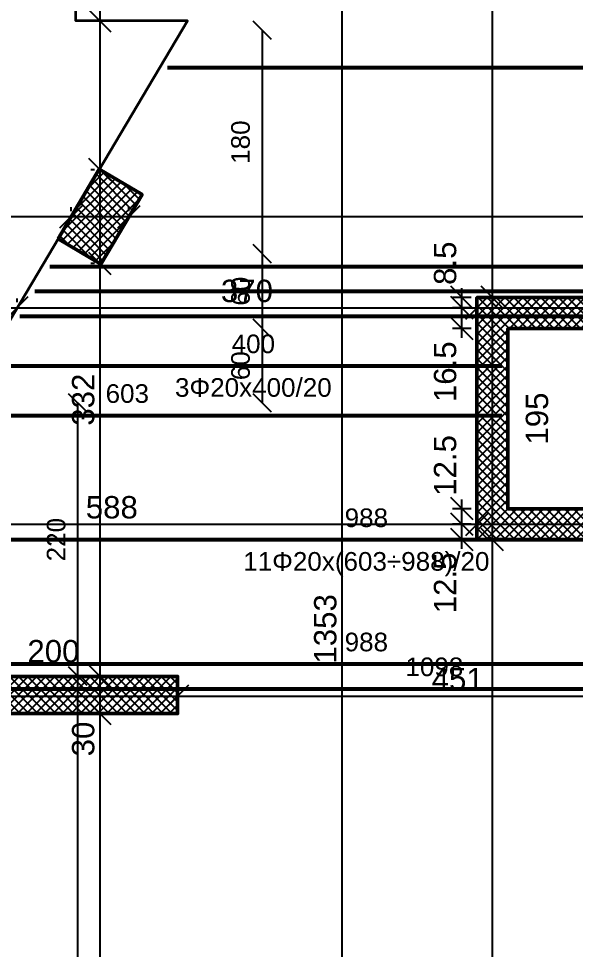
# Model space of a CAD drawing. Header units: millimetres. Extents: x -231 to 4719, y -2977 to 4533.
# Drawn here: x 219 to 667, y -2227 to -1478 of the extents above; entities that cross this region are included whole.
import ezdxf
from ezdxf.enums import TextEntityAlignment as Align

# ---------------------------------------------------------------- set-up
doc = ezdxf.new("R2010")
doc.units = ezdxf.units.MM
for name, color, linetype, lineweight in [('COLUMN', 4, 'Continuous', 50), ('OPENING', 90, 'Continuous', 50), ('SLAB', 3, 'Continuous', 35), ('WALL', 1, 'Continuous', 50)]:
    doc.layers.add(name, color=color, linetype=linetype, lineweight=lineweight)
for name, color, linetype in [('FW_AXIS', 7, 'Continuous'), ('FW_COLUMN_HATCH', 8, 'Continuous'), ('FW_DIM', 7, 'Continuous'), ('FW_WALL_HATCH', 8, 'Continuous'), ('REB_TOP_MESH_X', 5, 'Continuous'), ('REB_TOP_MESH_X_RANGE', 5, 'Continuous'), ('REB_TOP_MESH_X_TEXT', 5, 'Continuous')]:
    doc.layers.add(name, color=color, linetype=linetype)
doc.styles.add('REBAR_TXT', font='arial.ttf')
doc.styles.get("Standard").update_dxf_attribs({"font": 'arial.ttf'})
doc.dimstyles.new('FW_DIM', dxfattribs={"dimtxt": 18, "dimasz": 9, "dimexe": 7.5, "dimexo": 4.5, "dimgap": 4.5, "dimtad": 1, "dimdec": 0, "dimtxsty": 'Standard', "dimtsz": 9, "dimcen": 2.5, "dimdle": 7.5, "dimclrd": 256, "dimclre": 256, "dimclrt": 7, "dimazin": 3, "dimtfac": 1, "dimtmove": 2, "dimatfit": 3})
doc.dimstyles.new('REBAR M-200', dxfattribs={"dimtxt": 15, "dimasz": 15, "dimexe": 25, "dimexo": 12.5, "dimgap": 10, "dimtad": 1, "dimdec": 0, "dimtxsty": 'Standard', "dimblk": 'NONE', "dimcen": 50, "dimse1": 1, "dimse2": 1, "dimclrd": 6, "dimclre": 6, "dimclrt": 7, "dimazin": 3, "dimtfac": 1, "dimtmove": 2, "dimatfit": 3, "dimldrblk": 'NONE', "dimlwd": 53})
doc.dimstyles.new('REBAR RANGE', dxfattribs={"dimtxt": 15, "dimasz": 2.5, "dimexe": 0, "dimexo": 0, "dimgap": 10, "dimtad": 1, "dimdec": 0, "dimtxsty": 'Standard', "dimtsz": 7.5, "dimcen": 2.5, "dimse1": 1, "dimse2": 1, "dimclrd": 6, "dimclre": 6, "dimclrt": 7, "dimazin": 3, "dimtfac": 1, "dimtmove": 2, "dimatfit": 3, "dimlwd": 25})

# ---------------------------------------------------------------- blocks, each defined once
blk = doc.blocks.new('*D555')
at = {"color": 6, "lineweight": 53}
blk.add_line((339, -1517.62), (1441.5, -1517.62), dxfattribs=at)
at = {"layer": 'Defpoints'}
for p in [(339, -1517.62), (339, -1517.62), (1441.5, -1517.62)]:
    blk.add_point(p, dxfattribs=at)
at = {"layer": 'REB_TOP_MESH_X', "color": 7, "insert": (890.25, -1500.12), "char_height": 15, "attachment_point": 5}
blk.add_mtext('1102', dxfattribs=at)
blk = doc.blocks.new('_NONE')
blk = doc.blocks.new('*D563')
at = {"color": 6, "lineweight": 53}
blk.add_line((5, -2017.62), (1102.5, -2017.62), dxfattribs=at)
at = {"layer": 'Defpoints'}
for p in [(5, -2017.62), (5, -2017.62), (1102.5, -2017.62)]:
    blk.add_point(p, dxfattribs=at)
at = {"layer": 'REB_TOP_MESH_X', "color": 7, "insert": (553.75, -2000.12), "char_height": 15, "attachment_point": 5}
blk.add_mtext('1098', dxfattribs=at)
blk = doc.blocks.new('_OBLIQUE')
at = {"color": 0, "linetype": 'BYBLOCK'}
blk.add_line((-0.5, -0.5), (0.5, 0.5), dxfattribs=at)
blk = doc.blocks.new('*D571')
at = {"color": 6, "lineweight": 25}
blk.add_line((266.75, -2527.62), (266.75, -2007.62), dxfattribs=at)
at = {"layer": 'Defpoints'}
for p in [(266.75, -2007.62), (266.75, -2527.62), (266.75, -2527.62)]:
    blk.add_point(p, dxfattribs=at)
at = {"layer": 'REB_TOP_MESH_X_RANGE', "color": 6, "xscale": 15, "yscale": 15, "rotation": 90}
for p in [(266.75, -2007.62), (266.75, -2527.62)]:
    blk.add_blockref('_OBLIQUE', p, dxfattribs=at)
at = {"layer": 'REB_TOP_MESH_X_RANGE', "color": 7, "insert": (249.25, -2267.62), "char_height": 15, "attachment_point": 5, "rotation": 90}
blk.add_mtext('520', dxfattribs=at)
blk = doc.blocks.new('*D575')
at = {"color": 6, "lineweight": 25}
blk.add_line((266.75, -2007.62), (266.75, -1787.62), dxfattribs=at)
at = {"layer": 'Defpoints'}
for p in [(266.75, -1787.62), (266.75, -2007.62), (266.75, -2007.62)]:
    blk.add_point(p, dxfattribs=at)
at = {"layer": 'REB_TOP_MESH_X_RANGE', "color": 6, "xscale": 15, "yscale": 15, "rotation": 90}
for p in [(266.75, -1787.62), (266.75, -2007.62)]:
    blk.add_blockref('_OBLIQUE', p, dxfattribs=at)
at = {"layer": 'REB_TOP_MESH_X_RANGE', "color": 7, "insert": (249.25, -1897.62), "char_height": 15, "attachment_point": 5, "rotation": 90}
blk.add_mtext('220', dxfattribs=at)
blk = doc.blocks.new('*D576')
at = {"color": 6, "lineweight": 53}
blk.add_line((5, -1897.62), (993, -1897.62), dxfattribs=at)
at = {"layer": 'Defpoints'}
for p in [(5, -1897.62), (5, -1897.62), (993, -1897.62)]:
    blk.add_point(p, dxfattribs=at)
at = {"layer": 'REB_TOP_MESH_X', "color": 7, "insert": (499, -1880.12), "char_height": 15, "attachment_point": 5}
blk.add_mtext('988', dxfattribs=at)
blk = doc.blocks.new('*D577')
at = {"color": 6, "lineweight": 53}
blk.add_line((5, -1997.62), (993, -1997.62), dxfattribs=at)
at = {"layer": 'Defpoints'}
for p in [(5, -1997.62), (5, -1997.62), (993, -1997.62)]:
    blk.add_point(p, dxfattribs=at)
at = {"layer": 'REB_TOP_MESH_X', "color": 7, "insert": (499, -1980.12), "char_height": 15, "attachment_point": 5}
blk.add_mtext('988', dxfattribs=at)
blk = doc.blocks.new('*D578')
at = {"color": 6, "lineweight": 53}
blk.add_line((5, -1797.62), (608, -1797.62), dxfattribs=at)
at = {"layer": 'Defpoints'}
for p in [(5, -1797.62), (5, -1797.62), (608, -1797.62)]:
    blk.add_point(p, dxfattribs=at)
at = {"layer": 'REB_TOP_MESH_X', "color": 7, "insert": (306.5, -1780.12), "char_height": 15, "attachment_point": 5}
blk.add_mtext('603', dxfattribs=at)
blk = doc.blocks.new('*D580')
at = {"color": 6, "lineweight": 25}
blk.add_line((415.25, -1667.62), (415.25, -1487.62), dxfattribs=at)
at = {"layer": 'Defpoints'}
for p in [(415.25, -1487.62), (415.25, -1667.62), (415.25, -1667.62)]:
    blk.add_point(p, dxfattribs=at)
at = {"layer": 'REB_TOP_MESH_X_RANGE', "color": 6, "xscale": 15, "yscale": 15, "rotation": 90}
for p in [(415.25, -1487.62), (415.25, -1667.62)]:
    blk.add_blockref('_OBLIQUE', p, dxfattribs=at)
at = {"layer": 'REB_TOP_MESH_X_RANGE', "color": 7, "insert": (397.75, -1577.62), "char_height": 15, "attachment_point": 5, "rotation": 90}
blk.add_mtext('180', dxfattribs=at)
blk = doc.blocks.new('*D587')
at = {"color": 6, "lineweight": 25}
blk.add_line((415.25, -1787.62), (415.25, -1727.62), dxfattribs=at)
at = {"layer": 'Defpoints'}
for p in [(415.25, -1727.62), (415.25, -1787.62), (415.25, -1787.62)]:
    blk.add_point(p, dxfattribs=at)
at = {"layer": 'REB_TOP_MESH_X_RANGE', "color": 6, "xscale": 15, "yscale": 15, "rotation": 90}
for p in [(415.25, -1727.62), (415.25, -1787.62)]:
    blk.add_blockref('_OBLIQUE', p, dxfattribs=at)
at = {"layer": 'REB_TOP_MESH_X_RANGE', "color": 7, "insert": (397.75, -1757.62), "char_height": 15, "attachment_point": 5, "rotation": 90}
blk.add_mtext('60', dxfattribs=at)
blk = doc.blocks.new('*D588')
at = {"color": 6, "lineweight": 53}
blk.add_line((208, -1757.62), (608, -1757.62), dxfattribs=at)
at = {"layer": 'Defpoints'}
for p in [(208, -1757.62), (208, -1757.62), (608, -1757.62)]:
    blk.add_point(p, dxfattribs=at)
at = {"layer": 'REB_TOP_MESH_X', "color": 7, "insert": (408, -1740.12), "char_height": 15, "attachment_point": 5}
blk.add_mtext('400', dxfattribs=at)
blk = doc.blocks.new('*D590')
at = {"color": 6, "lineweight": 25}
blk.add_line((415.25, -1727.62), (415.25, -1667.62), dxfattribs=at)
at = {"layer": 'Defpoints'}
for p in [(415.25, -1667.62), (415.25, -1727.62), (415.25, -1727.62)]:
    blk.add_point(p, dxfattribs=at)
at = {"layer": 'REB_TOP_MESH_X_RANGE', "color": 6, "xscale": 15, "yscale": 15, "rotation": 90}
for p in [(415.25, -1667.62), (415.25, -1727.62)]:
    blk.add_blockref('_OBLIQUE', p, dxfattribs=at)
at = {"layer": 'REB_TOP_MESH_X_RANGE', "color": 7, "insert": (397.75, -1697.62), "char_height": 15, "attachment_point": 5, "rotation": 90}
blk.add_mtext('60', dxfattribs=at)
blk = doc.blocks.new('*D591')
at = {"color": 6, "lineweight": 53}
blk.add_line((232, -1697.62), (1362, -1697.62), dxfattribs=at)
at = {"layer": 'Defpoints'}
for p in [(232, -1697.62), (232, -1697.62), (1362, -1697.62)]:
    blk.add_point(p, dxfattribs=at)
at = {"layer": 'REB_TOP_MESH_X', "color": 7, "insert": (797, -1680.12), "char_height": 15, "attachment_point": 5}
blk.add_mtext('1130', dxfattribs=at)
blk = doc.blocks.new('*D592')
at = {"color": 6, "lineweight": 53}
blk.add_line((220, -1717.62), (1362, -1717.62), dxfattribs=at)
at = {"layer": 'Defpoints'}
for p in [(220, -1717.62), (220, -1717.62), (1362, -1717.62)]:
    blk.add_point(p, dxfattribs=at)
at = {"layer": 'REB_TOP_MESH_X', "color": 7, "insert": (791, -1700.12), "char_height": 15, "attachment_point": 5}
blk.add_mtext('1142', dxfattribs=at)
blk = doc.blocks.new('*D593')
at = {"color": 6, "lineweight": 53}
blk.add_line((244, -1677.62), (1362, -1677.62), dxfattribs=at)
at = {"layer": 'Defpoints'}
for p in [(244, -1677.62), (244, -1677.62), (1362, -1677.62)]:
    blk.add_point(p, dxfattribs=at)
at = {"layer": 'REB_TOP_MESH_X', "color": 7, "insert": (803, -1660.12), "char_height": 15, "attachment_point": 5}
blk.add_mtext('1118', dxfattribs=at)
blk = doc.blocks.new('*D601')
for p, q in [((576.01, -1905.15), (576.01, -1877.68)), ((583.51, -1885.18), (568.51, -1885.18)), ((583.51, -1897.65), (568.51, -1897.65))]:
    blk.add_line(p, q)
at = {"layer": 'Defpoints'}
for p in [(588.01, -1885.18), (576.01, -1897.65), (588.01, -1897.65)]:
    blk.add_point(p, dxfattribs=at)
at = {"layer": 'FW_DIM', "xscale": 18, "yscale": 18, "rotation": 90}
for p in [(576.01, -1885.18), (576.01, -1897.65)]:
    blk.add_blockref('_OBLIQUE', p, dxfattribs=at)
at = {"layer": 'FW_DIM', "color": 7, "insert": (562.51, -1932.45), "char_height": 18, "attachment_point": 5, "rotation": 90}
blk.add_mtext('12.5', dxfattribs=at)
blk = doc.blocks.new('*D602')
for p, q in [((576.01, -1892.68), (576.01, -1865.21)), ((583.51, -1872.71), (568.51, -1872.71)), ((583.51, -1885.18), (568.51, -1885.18))]:
    blk.add_line(p, q)
at = {"layer": 'Defpoints'}
for p in [(588.01, -1872.71), (576.01, -1885.18), (588.01, -1885.18)]:
    blk.add_point(p, dxfattribs=at)
at = {"layer": 'FW_DIM', "xscale": 18, "yscale": 18, "rotation": 90}
for p in [(576.01, -1872.71), (576.01, -1885.18)]:
    blk.add_blockref('_OBLIQUE', p, dxfattribs=at)
at = {"layer": 'FW_DIM', "color": 7, "insert": (562.51, -1837.91), "char_height": 18, "attachment_point": 5, "rotation": 90}
blk.add_mtext('12.5', dxfattribs=at)
blk = doc.blocks.new('*D603')
for p, q in [((576.01, -1735.17), (576.01, -1703.51)), ((583.51, -1711.01), (568.51, -1711.01)), ((583.51, -1727.67), (568.51, -1727.67))]:
    blk.add_line(p, q)
at = {"layer": 'Defpoints'}
for p in [(588.01, -1711.01), (576.01, -1727.67), (588.01, -1727.67)]:
    blk.add_point(p, dxfattribs=at)
at = {"layer": 'FW_DIM', "xscale": 18, "yscale": 18, "rotation": 90}
for p in [(576.01, -1711.01), (576.01, -1727.67)]:
    blk.add_blockref('_OBLIQUE', p, dxfattribs=at)
at = {"layer": 'FW_DIM', "color": 7, "insert": (562.51, -1762.47), "char_height": 18, "attachment_point": 5, "rotation": 90}
blk.add_mtext('16.5', dxfattribs=at)
blk = doc.blocks.new('*D604')
for p, q in [((576.01, -1718.51), (576.01, -1695.2)), ((583.51, -1702.7), (568.51, -1702.7)), ((583.51, -1711.01), (568.51, -1711.01))]:
    blk.add_line(p, q)
at = {"layer": 'Defpoints'}
for p in [(588.01, -1702.7), (576.01, -1711.01), (588.01, -1711.01)]:
    blk.add_point(p, dxfattribs=at)
at = {"layer": 'FW_DIM', "xscale": 18, "yscale": 18, "rotation": 90}
for p in [(576.01, -1702.7), (576.01, -1711.01)]:
    blk.add_blockref('_OBLIQUE', p, dxfattribs=at)
at = {"layer": 'FW_DIM', "color": 7, "insert": (562.51, -1675.1), "char_height": 18, "attachment_point": 5, "rotation": 90}
blk.add_mtext('8.5', dxfattribs=at)
blk = doc.blocks.new('*D639')
for p, q in [((147, -2019.04), (147, -2016.04)), ((347, -2019.04), (347, -2016.04)), ((139.5, -2023.54), (354.5, -2023.54))]:
    blk.add_line(p, q)
at = {"layer": 'Defpoints'}
for p in [(147, -2023.54), (147, -2023.54), (347, -2023.54)]:
    blk.add_point(p, dxfattribs=at)
at = {"layer": 'FW_DIM', "xscale": 18, "yscale": 18}
for p in [(147, -2023.54), (347, -2023.54)]:
    blk.add_blockref('_OBLIQUE', p, dxfattribs=at)
at = {"layer": 'FW_DIM', "color": 7, "insert": (247, -1987.54), "char_height": 18, "attachment_point": 5}
blk.add_mtext('200', dxfattribs=at)
blk = doc.blocks.new('*D640')
for p, q in [((347, -2019.04), (347, -2016.04)), ((798.2, -2019.04), (798.2, -2016.04)), ((339.5, -2023.54), (805.7, -2023.54))]:
    blk.add_line(p, q)
at = {"layer": 'Defpoints'}
for p in [(347, -2023.54), (347, -2023.54), (798.2, -2023.54)]:
    blk.add_point(p, dxfattribs=at)
at = {"layer": 'FW_DIM', "xscale": 18, "yscale": 18}
for p in [(347, -2023.54), (798.2, -2023.54)]:
    blk.add_blockref('_OBLIQUE', p, dxfattribs=at)
at = {"layer": 'FW_DIM', "color": 7, "insert": (572.6, -2010.04), "char_height": 18, "attachment_point": 5}
blk.add_mtext('451', dxfattribs=at)
blk = doc.blocks.new('*D646')
for p, q in [((0, -1880.68), (0, -1877.68)), ((588.01, -1880.68), (588.01, -1877.68)), ((-7.5, -1885.18), (595.51, -1885.18))]:
    blk.add_line(p, q)
at = {"layer": 'Defpoints'}
for p in [(0, -1885.18), (0, -1885.18), (588.01, -1885.18)]:
    blk.add_point(p, dxfattribs=at)
at = {"layer": 'FW_DIM', "xscale": 18, "yscale": 18}
for p in [(0, -1885.18), (588.01, -1885.18)]:
    blk.add_blockref('_OBLIQUE', p, dxfattribs=at)
at = {"layer": 'FW_DIM', "color": 7, "insert": (294.01, -1871.68), "char_height": 18, "attachment_point": 5}
blk.add_mtext('588', dxfattribs=at)
blk = doc.blocks.new('*D647')
for p, q in [((588.01, -1880.68), (588.01, -1877.68)), ((848.07, -1880.68), (848.07, -1877.68)), ((580.51, -1885.18), (855.57, -1885.18))]:
    blk.add_line(p, q)
at = {"layer": 'Defpoints'}
for p in [(588.01, -1885.18), (588.01, -1885.18), (848.07, -1885.18)]:
    blk.add_point(p, dxfattribs=at)
at = {"layer": 'FW_DIM', "xscale": 18, "yscale": 18}
for p in [(588.01, -1885.18), (848.07, -1885.18)]:
    blk.add_blockref('_OBLIQUE', p, dxfattribs=at)
at = {"layer": 'FW_DIM', "color": 7, "insert": (718.04, -1849.18), "char_height": 18, "attachment_point": 5}
blk.add_mtext('260', dxfattribs=at)
blk = doc.blocks.new('*D650')
for p, q in [((217.67, -1706.51), (217.67, -1703.51)), ((588.01, -1706.51), (588.01, -1703.51)), ((210.17, -1711.01), (595.51, -1711.01))]:
    blk.add_line(p, q)
at = {"layer": 'Defpoints'}
for p in [(217.67, -1711.01), (217.67, -1711.01), (588.01, -1711.01)]:
    blk.add_point(p, dxfattribs=at)
at = {"layer": 'FW_DIM', "xscale": 18, "yscale": 18}
for p in [(217.67, -1711.01), (588.01, -1711.01)]:
    blk.add_blockref('_OBLIQUE', p, dxfattribs=at)
at = {"layer": 'FW_DIM', "color": 7, "insert": (402.84, -1697.51), "char_height": 18, "attachment_point": 5}
blk.add_mtext('370', dxfattribs=at)
blk = doc.blocks.new('*D651')
for p, q in [((588.01, -1706.51), (588.01, -1703.51)), ((848.1, -1706.51), (848.1, -1703.51)), ((580.51, -1711.01), (855.6, -1711.01))]:
    blk.add_line(p, q)
at = {"layer": 'Defpoints'}
for p in [(588.01, -1711.01), (588.01, -1711.01), (848.1, -1711.01)]:
    blk.add_point(p, dxfattribs=at)
at = {"layer": 'FW_DIM', "xscale": 18, "yscale": 18}
for p in [(588.01, -1711.01), (848.1, -1711.01)]:
    blk.add_blockref('_OBLIQUE', p, dxfattribs=at)
at = {"layer": 'FW_DIM', "color": 7, "insert": (718.06, -1675.01), "char_height": 18, "attachment_point": 5}
blk.add_mtext('260', dxfattribs=at)
blk = doc.blocks.new('*D656')
for p, q in [((261.29, -1633.11), (261.29, -1630.11)), ((307.81, -1633.11), (307.81, -1630.11)), ((253.79, -1637.61), (315.31, -1637.61))]:
    blk.add_line(p, q)
at = {"layer": 'Defpoints'}
for p in [(261.29, -1637.61), (261.29, -1637.61), (307.81, -1637.61)]:
    blk.add_point(p, dxfattribs=at)
at = {"layer": 'FW_DIM', "xscale": 18, "yscale": 18}
for p in [(261.29, -1637.61), (307.81, -1637.61)]:
    blk.add_blockref('_OBLIQUE', p, dxfattribs=at)
blk = doc.blocks.new('*D657')
for p, q in [((307.81, -1633.11), (307.81, -1630.11)), ((1568.99, -1633.11), (1568.99, -1630.11)), ((300.31, -1637.61), (1576.49, -1637.61))]:
    blk.add_line(p, q)
at = {"layer": 'Defpoints'}
for p in [(307.81, -1637.61), (307.81, -1637.61), (1568.99, -1637.61)]:
    blk.add_point(p, dxfattribs=at)
at = {"layer": 'FW_DIM', "xscale": 18, "yscale": 18}
for p in [(307.81, -1637.61), (1568.99, -1637.61)]:
    blk.add_blockref('_OBLIQUE', p, dxfattribs=at)
at = {"layer": 'FW_DIM', "color": 7, "insert": (938.4, -1624.11), "char_height": 18, "attachment_point": 5}
blk.add_mtext('1261', dxfattribs=at)
blk = doc.blocks.new('*D670')
for p, q in [((284.56, -2650.07), (284.56, -2030.21)), ((280.06, -2037.71), (277.06, -2037.71)), ((280.06, -2642.57), (277.06, -2642.57))]:
    blk.add_line(p, q)
at = {"layer": 'Defpoints'}
for p in [(284.56, -2037.71), (284.56, -2642.57), (284.56, -2642.57)]:
    blk.add_point(p, dxfattribs=at)
at = {"layer": 'FW_DIM', "xscale": 18, "yscale": 18, "rotation": 90}
for p in [(284.56, -2037.71), (284.56, -2642.57)]:
    blk.add_blockref('_OBLIQUE', p, dxfattribs=at)
at = {"layer": 'FW_DIM', "color": 7, "insert": (271.06, -2340.14), "char_height": 18, "attachment_point": 5, "rotation": 90}
blk.add_mtext('605', dxfattribs=at)
blk = doc.blocks.new('*D671')
for p, q in [((284.56, -2045.21), (284.56, -2000.21)), ((280.06, -2007.71), (277.06, -2007.71)), ((280.06, -2037.71), (277.06, -2037.71))]:
    blk.add_line(p, q)
at = {"layer": 'Defpoints'}
for p in [(284.56, -2007.71), (284.56, -2037.71), (284.56, -2037.71)]:
    blk.add_point(p, dxfattribs=at)
at = {"layer": 'FW_DIM', "xscale": 18, "yscale": 18, "rotation": 90}
for p in [(284.56, -2007.71), (284.56, -2037.71)]:
    blk.add_blockref('_OBLIQUE', p, dxfattribs=at)
at = {"layer": 'FW_DIM', "color": 7, "insert": (271.06, -2058.11), "char_height": 18, "attachment_point": 5, "rotation": 90}
blk.add_mtext('30', dxfattribs=at)
blk = doc.blocks.new('*D672')
for p, q in [((284.56, -2015.21), (284.56, -1667.9)), ((280.06, -1675.4), (277.06, -1675.4)), ((280.06, -2007.71), (277.06, -2007.71))]:
    blk.add_line(p, q)
at = {"layer": 'Defpoints'}
for p in [(284.56, -1675.4), (284.56, -2007.71), (284.56, -2007.71)]:
    blk.add_point(p, dxfattribs=at)
at = {"layer": 'FW_DIM', "xscale": 18, "yscale": 18, "rotation": 90}
for p in [(284.56, -1675.4), (284.56, -2007.71)]:
    blk.add_blockref('_OBLIQUE', p, dxfattribs=at)
at = {"layer": 'FW_DIM', "color": 7, "insert": (271.06, -1784.94), "char_height": 18, "attachment_point": 5, "rotation": 90}
blk.add_mtext('332', dxfattribs=at)
blk = doc.blocks.new('*D673')
for p, q in [((284.56, -1682.9), (284.56, -1592.31)), ((280.06, -1599.81), (277.06, -1599.81)), ((280.06, -1675.4), (277.06, -1675.4))]:
    blk.add_line(p, q)
at = {"layer": 'Defpoints'}
for p in [(284.56, -1599.81), (284.56, -1675.4), (284.56, -1675.4)]:
    blk.add_point(p, dxfattribs=at)
at = {"layer": 'FW_DIM', "xscale": 18, "yscale": 18, "rotation": 90}
for p in [(284.56, -1599.81), (284.56, -1675.4)]:
    blk.add_blockref('_OBLIQUE', p, dxfattribs=at)
blk = doc.blocks.new('*D674')
for p, q in [((284.56, -1487.57), (284.56, -1163.33)), ((280.06, -1170.83), (277.06, -1170.83)), ((280.06, -1480.07), (277.06, -1480.07))]:
    blk.add_line(p, q)
at = {"layer": 'Defpoints'}
for p in [(284.56, -1170.83), (284.56, -1480.07), (284.56, -1480.07)]:
    blk.add_point(p, dxfattribs=at)
at = {"layer": 'FW_DIM', "xscale": 18, "yscale": 18, "rotation": 90}
for p in [(284.56, -1170.83), (284.56, -1480.07)]:
    blk.add_blockref('_OBLIQUE', p, dxfattribs=at)
at = {"layer": 'FW_DIM', "color": 7, "insert": (271.06, -1325.45), "char_height": 18, "attachment_point": 5, "rotation": 90}
blk.add_mtext('309', dxfattribs=at)
blk = doc.blocks.new('*D675')
for p, q in [((479.51, -2653.7), (479.51, -1285.22)), ((475.01, -1292.72), (472.01, -1292.72)), ((475.01, -2646.2), (472.01, -2646.2))]:
    blk.add_line(p, q)
at = {"layer": 'Defpoints'}
for p in [(479.51, -1292.72), (479.51, -2646.2), (479.51, -2646.2)]:
    blk.add_point(p, dxfattribs=at)
at = {"layer": 'FW_DIM', "xscale": 18, "yscale": 18, "rotation": 90}
for p in [(479.51, -1292.72), (479.51, -2646.2)]:
    blk.add_blockref('_OBLIQUE', p, dxfattribs=at)
at = {"layer": 'FW_DIM', "color": 7, "insert": (466.01, -1969.46), "char_height": 18, "attachment_point": 5, "rotation": 90}
blk.add_mtext('1353', dxfattribs=at)
blk = doc.blocks.new('*D679')
for p, q in [((600.53, -2634.68), (600.53, -1890.17)), ((596.03, -1897.67), (593.03, -1897.67)), ((596.03, -2627.18), (593.03, -2627.18))]:
    blk.add_line(p, q)
at = {"layer": 'Defpoints'}
for p in [(600.53, -1897.67), (600.53, -2627.18), (600.53, -2627.18)]:
    blk.add_point(p, dxfattribs=at)
at = {"layer": 'FW_DIM', "xscale": 18, "yscale": 18, "rotation": 90}
for p in [(600.53, -1897.67), (600.53, -2627.18)]:
    blk.add_blockref('_OBLIQUE', p, dxfattribs=at)
at = {"layer": 'FW_DIM', "color": 7, "insert": (587.03, -2262.42), "char_height": 18, "attachment_point": 5, "rotation": 90}
blk.add_mtext('730', dxfattribs=at)
blk = doc.blocks.new('*D680')
for p, q in [((600.53, -1905.17), (600.53, -1695.2)), ((596.03, -1702.7), (593.03, -1702.7)), ((596.03, -1897.67), (593.03, -1897.67))]:
    blk.add_line(p, q)
at = {"layer": 'Defpoints'}
for p in [(600.53, -1702.7), (600.53, -1897.67), (600.53, -1897.67)]:
    blk.add_point(p, dxfattribs=at)
at = {"layer": 'FW_DIM', "xscale": 18, "yscale": 18, "rotation": 90}
for p in [(600.53, -1702.7), (600.53, -1897.67)]:
    blk.add_blockref('_OBLIQUE', p, dxfattribs=at)
at = {"layer": 'FW_DIM', "color": 7, "insert": (636.53, -1800.18), "char_height": 18, "attachment_point": 5, "rotation": 90}
blk.add_mtext('195', dxfattribs=at)
blk = doc.blocks.new('*D681')
for p, q in [((600.53, -1710.2), (600.53, -1065.24)), ((596.03, -1072.74), (593.03, -1072.74)), ((596.03, -1702.7), (593.03, -1702.7))]:
    blk.add_line(p, q)
at = {"layer": 'Defpoints'}
for p in [(600.53, -1072.74), (600.53, -1702.7), (600.53, -1702.7)]:
    blk.add_point(p, dxfattribs=at)
at = {"layer": 'FW_DIM', "xscale": 18, "yscale": 18, "rotation": 90}
for p in [(600.53, -1072.74), (600.53, -1702.7)]:
    blk.add_blockref('_OBLIQUE', p, dxfattribs=at)
at = {"layer": 'FW_DIM', "color": 7, "insert": (587.03, -1387.72), "char_height": 18, "attachment_point": 5, "rotation": 90}
blk.add_mtext('630', dxfattribs=at)

msp = doc.modelspace()

# ---------------------------------------------------------------- hatches: boundary and pattern name
at = {"layer": 'FW_COLUMN_HATCH'}
h = msp.add_hatch(dxfattribs=at)
h.set_pattern_fill('ANSI37', scale=1.6)
h.paths.add_polyline_path([(250.77, -1655.34), (283.96, -1599.46), (318.34, -1619.88), (285.15, -1675.76), (250.77, -1655.34)])
at = {"layer": 'FW_WALL_HATCH'}
h = msp.add_hatch(dxfattribs=at)
h.set_pattern_fill('ANSI37', scale=1.6)
h.paths.add_polyline_path([(848.1, -1727.67), (613.04, -1727.67), (613.04, -1872.72), (848.07, -1872.69), (848.07, -1872.72), (848.07, -1897.64), (847.99, -1897.64), (588.01, -1897.67), (588.01, -1702.7), (848.1, -1702.7), (848.1, -1727.67)])
h = msp.add_hatch(dxfattribs=at)
h.set_pattern_fill('ANSI37', scale=1.6)
h.paths.add_polyline_path([(147, -2037.71), (147, -2007.71), (347, -2007.71), (347, -2037.71), (147, -2037.71)])

# ---------------------------------------------------------------- linework, layer by layer
at = {"layer": 'COLUMN'}
msp.add_lwpolyline([(250.77, -1655.34), (285.15, -1675.76), (318.34, -1619.88), (283.96, -1599.46), (250.77, -1655.34)], dxfattribs=at)
at = {"layer": 'FW_AXIS', "color": 8}
for p, q in [((284.56, -2662.71), (284.56, -1072.72)), ((479.51, -2662.71), (479.51, -1072.72)), ((600.53, -2662.71), (600.53, -1072.72)), ((0, -1637.61), (1569.04, -1637.61)), ((0, -1711.01), (1569.04, -1711.01)), ((0, -1885.18), (1569.04, -1885.18)), ((0, -2023.54), (1569.04, -2023.54))]:
    msp.add_line(p, q, dxfattribs=at)
at = {"layer": 'OPENING'}
msp.add_lwpolyline([(848.1, -1727.67), (613.04, -1727.67), (613.04, -1872.72), (848.1, -1872.72)], close=True, dxfattribs=at)
at = {"layer": 'SLAB'}
msp.add_lwpolyline([(466.99, -1072.72), (1367, -1072.85), (1366.99, -1170.72), (1568.99, -1170.72), (1568.99, -1674.7), (1367, -1674.7), (1367, -2060.68), (1569.04, -2060.68), (1569.04, -2564.71), (1367, -2564.71), (1367, -2662.71), (147, -2640.01), (147, -2542.06), (0, -2542.06), (0, -1775.72), (202.2, -1775.72), (202.2, -1737.04), (354.91, -1480.07), (265.01, -1480.07), (265.01, -1170.83), (466.99, -1170.83), (466.99, -1072.72)], dxfattribs=at)
at = {"layer": 'WALL'}
msp.add_lwpolyline([(847.99, -1897.64), (588.01, -1897.67), (588.01, -1702.7), (848.1, -1702.7), (848.1, -1727.67), (613.04, -1727.67), (613.04, -1872.72), (848.07, -1872.69), (848.07, -1872.72), (848.07, -1897.64)], dxfattribs=at)
msp.add_lwpolyline([(147, -2007.71), (347, -2007.71), (347, -2037.71), (147, -2037.71)], close=True, dxfattribs=at)

# ---------------------------------------------------------------- texts
at = {"layer": 'REB_TOP_MESH_X_TEXT', "color": 7, "style": 'REBAR_TXT'}
for s, p in [('3Φ20x400/20', (408, -1767.62)), ('11Φ20x(603÷988)/20', (499, -1907.62))]:
    msp.add_text(s, height=15, dxfattribs=at).set_placement(p, align=Align.TOP_CENTER)

# ---------------------------------------------------------------- dimensions: what is measured, and where the dimension line sits
at = {"layer": 'FW_DIM'}
for base, p1, p2, text, picture, middle in [((600.53, -1702.7), (600.53, -1702.7), (600.53, -1072.74), '630', '*D681', (587.03, -1387.72)), ((284.56, -1480.07), (284.56, -1480.07), (284.56, -1170.83), '309', '*D674', (271.06, -1325.45)), ((479.51, -2646.2), (479.51, -2646.2), (479.51, -1292.72), '1353', '*D675', (466.01, -1969.46)), ((284.56, -1675.4), (284.56, -1675.4), (284.56, -1599.81), ' ', '*D673', (284.56, -1637.61)), ((576.01, -1711.01), (588.01, -1711.01), (588.01, -1702.7), '8.5', '*D604', (562.51, -1675.1)), ((284.56, -2007.71), (284.56, -2007.71), (284.56, -1675.4), '332', '*D672', (271.06, -1784.94)), ((600.53, -1897.67), (600.53, -1897.67), (600.53, -1702.7), '195', '*D680', (636.53, -1800.18)), ((576.01, -1727.67), (588.01, -1727.67), (588.01, -1711.01), '16.5', '*D603', (562.51, -1762.47)), ((576.01, -1885.18), (588.01, -1885.18), (588.01, -1872.71), '12.5', '*D602', (562.51, -1837.91)), ((576.01, -1897.65), (588.01, -1897.65), (588.01, -1885.18), '12.5', '*D601', (562.51, -1932.45)), ((600.53, -2627.18), (600.53, -2627.18), (600.53, -1897.67), '730', '*D679', (587.03, -2262.42)), ((284.56, -2037.71), (284.56, -2037.71), (284.56, -2007.71), '30', '*D671', (271.06, -2058.11)), ((284.56, -2642.57), (284.56, -2642.57), (284.56, -2037.71), '605', '*D670', (271.06, -2340.14))]:
    dim = msp.add_linear_dim(base=base, p1=p1, p2=p2, angle=90, text=text, dimstyle='FW_DIM', override={"dimtmove": 2}, dxfattribs=at)
    dim.commit()
    dim.dimension.update_dxf_attribs({"geometry": picture, "text_midpoint": middle, "dimtype": 160})
for base, p1, p2, text, picture, middle in [((307.81, -1637.61), (307.81, -1637.61), (1568.99, -1637.61), '1261', '*D657', (938.4, -1624.11)), ((261.29, -1637.61), (261.29, -1637.61), (307.81, -1637.61), ' ', '*D656', (284.55, -1637.61)), ((588.01, -1711.01), (588.01, -1711.01), (848.1, -1711.01), '260', '*D651', (718.06, -1675.01)), ((217.67, -1711.01), (217.67, -1711.01), (588.01, -1711.01), '370', '*D650', (402.84, -1697.51)), ((588.01, -1885.18), (588.01, -1885.18), (848.07, -1885.18), '260', '*D647', (718.04, -1849.18)), ((0, -1885.18), (0, -1885.18), (588.01, -1885.18), '588', '*D646', (294.01, -1871.68)), ((147, -2023.54), (147, -2023.54), (347, -2023.54), '200', '*D639', (247, -1987.54)), ((347, -2023.54), (347, -2023.54), (798.2, -2023.54), '451', '*D640', (572.6, -2010.04))]:
    dim = msp.add_linear_dim(base=base, p1=p1, p2=p2, text=text, dimstyle='FW_DIM', override={"dimtmove": 2}, dxfattribs=at)
    dim.commit()
    dim.dimension.update_dxf_attribs({"geometry": picture, "text_midpoint": middle, "dimtype": 160})
at = {"layer": 'REB_TOP_MESH_X'}
for base, p1, p2, picture, middle in [((339, -1517.62094326), (339, -1517.62094326), (1441.5, -1517.62094326), '*D555', (890.25, -1500.12094326)), ((244, -1677.62), (244, -1677.62), (1362, -1677.62), '*D593', (803, -1660.12)), ((232, -1697.62), (232, -1697.62), (1362, -1697.62), '*D591', (797, -1680.12)), ((220, -1717.62), (220, -1717.62), (1362, -1717.62), '*D592', (791, -1700.12)), ((208, -1757.62), (208, -1757.62), (608, -1757.62), '*D588', (408, -1740.12)), ((5, -1797.62), (5, -1797.62), (608, -1797.62), '*D578', (306.5, -1780.12)), ((5, -1897.62), (5, -1897.62), (993, -1897.62), '*D576', (499, -1880.12)), ((5, -1997.62), (5, -1997.62), (993, -1997.62), '*D577', (499, -1980.12)), ((5, -2017.62094326), (5, -2017.62094326), (1102.5, -2017.62094326), '*D563', (553.75, -2000.12094326))]:
    dim = msp.add_linear_dim(base=base, p1=p1, p2=p2, dimstyle='REBAR M-200', dxfattribs=at)
    dim.commit()
    dim.dimension.update_dxf_attribs({"geometry": picture, "text_midpoint": middle})
at = {"layer": 'REB_TOP_MESH_X_RANGE'}
for base, p1, p2, picture, middle in [((415.25, -1667.62), (415.25, -1667.62), (415.25, -1487.62), '*D580', (397.75, -1577.62)), ((415.25, -1727.62), (415.25, -1727.62), (415.25, -1667.62), '*D590', (397.75, -1697.62)), ((415.25, -1787.62), (415.25, -1787.62), (415.25, -1727.62), '*D587', (397.75, -1757.62)), ((266.75, -2007.62), (266.75, -2007.62), (266.75, -1787.62), '*D575', (249.25, -1897.62)), ((266.75, -2527.62), (266.75, -2527.62), (266.75, -2007.62), '*D571', (249.25, -2267.62))]:
    dim = msp.add_linear_dim(base=base, p1=p1, p2=p2, angle=90, dimstyle='REBAR RANGE', dxfattribs=at)
    dim.commit()
    dim.dimension.update_dxf_attribs({"geometry": picture, "text_midpoint": middle})

doc.saveas('drawing.dxf')
